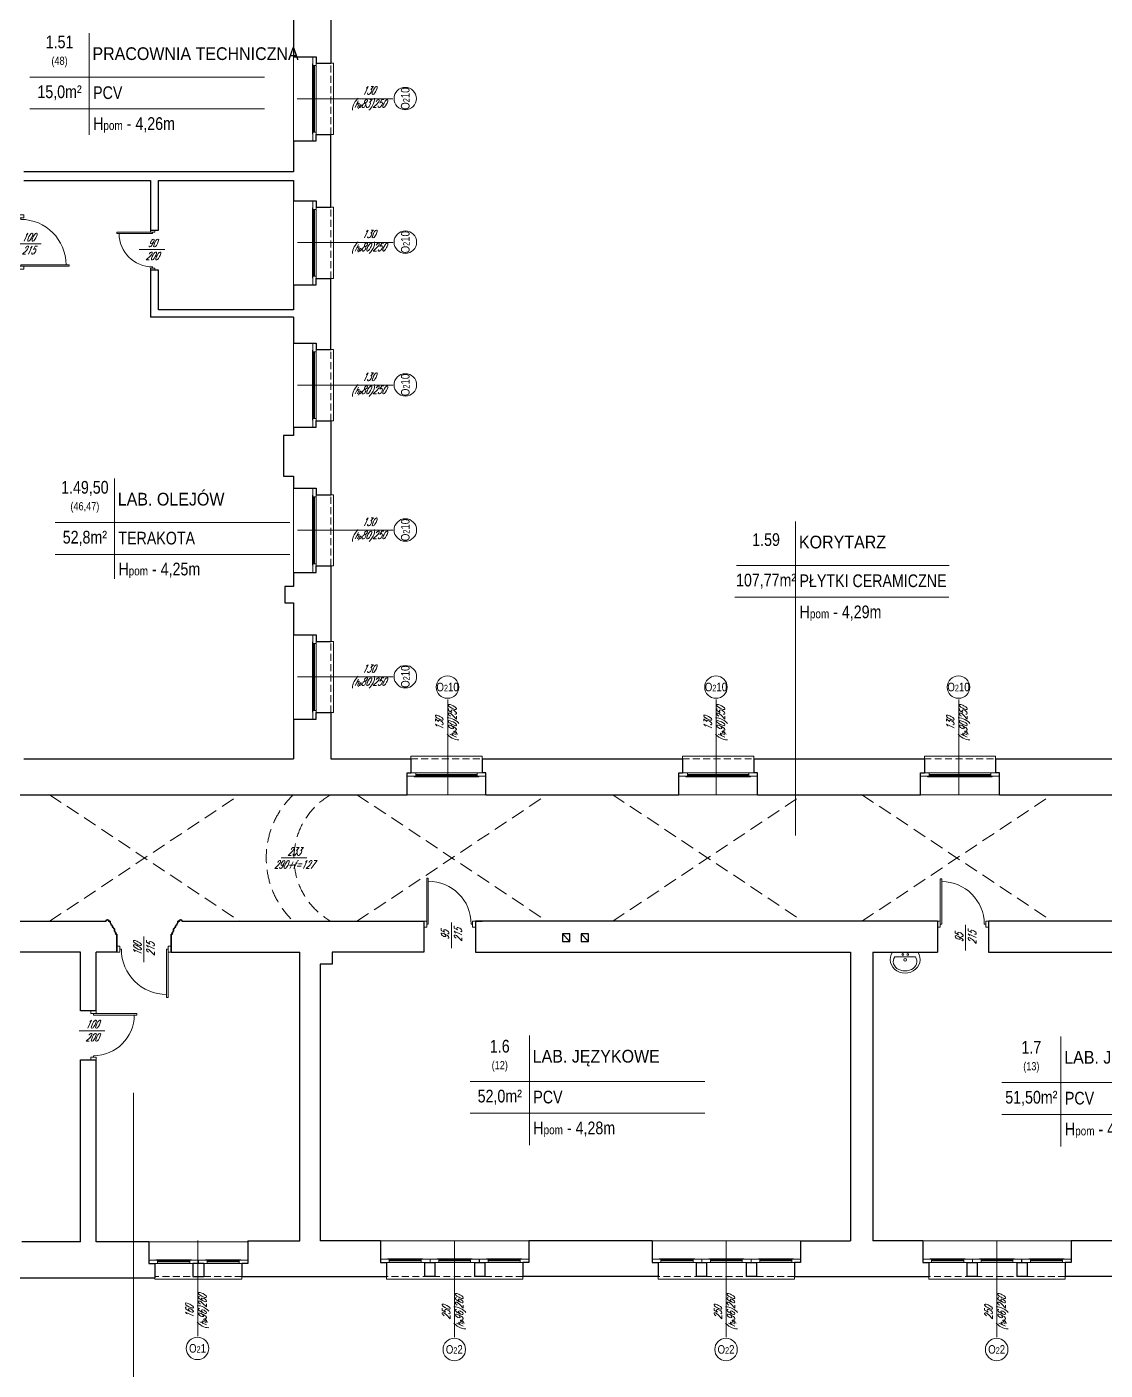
# Model space of a CAD drawing. Header units: millimetres. Extents: x -18485 to 40303, y -22087 to 35064.
# Drawn here: x 9220 to 11204, y 15090 to 17563 of the extents above; entities that cross this region are included whole.
import ezdxf

# ---------------------------------------------------------------- set-up
doc = ezdxf.new("R2010")
doc.units = ezdxf.units.MM
doc.linetypes.add('DASHED', pattern=[19.05, 12.7, -6.35])
doc.layers.get('0').update_dxf_attribs({"lineweight": 25})
for name, color, linetype, lineweight in [('01 parter - ściany', 2, 'Continuous', 25), ('01_ściany', 2, 'Continuous', 25), ('03-01_okna', 5, 'Continuous', 15), ('03_drzwi', 1, 'Continuous', 0), ('04-1_widok', 251, 'Continuous', 5), ('04-2_nad', 251, 'DASHED', 5), ('05-03_opis', 10, 'Continuous', 5), ('07_wyposażenie', 253, 'Continuous', 5), ('31 piętro III - ściany', 2, 'Continuous', 35)]:
    doc.layers.add(name, color=color, linetype=linetype, lineweight=lineweight)
doc.styles.add('ariel', font='arial.ttf', dxfattribs={"width": 0.8})
doc.styles.add('ariel_wym', font='simplex.shx', dxfattribs={"width": 0.65, "oblique": 25})

# ---------------------------------------------------------------- blocks, each defined once
blk = doc.blocks.new('umywal04')
at = {"flags": 128}
for points in [[(0, 0), (-2.4, -4.4), (-3.7, -9.1), (-4.1, -13.9), (-3.5, -18.7), (-1.8, -23.4), (0.7, -27.6), (4.2, -31.3), (8.3, -34.4), (13, -36.6), (18.1, -38), (23.4, -38.5), (28.7, -38), (33.8, -36.6), (38.5, -34.4), (42.6, -31.3), (46.1, -27.6), (48.6, -23.4), (50.3, -18.7), (50.9, -13.9), (50.5, -9.1), (49.2, -4.4), (46.8, 0)], [(4.3, -8.4), (2.7, -11.4), (1.8, -14.6), (1.7, -17.9), (2.3, -21.2), (3.7, -24.3), (5.8, -27.2), (8.5, -29.6), (11.7, -31.6), (15.3, -33.1), (19.3, -34.1), (23.3, -34.4), (27.4, -34.1), (31.3, -33.1), (34.9, -31.6), (38.1, -29.6), (40.8, -27.2), (42.9, -24.3), (44.3, -21.2), (44.9, -17.9), (44.8, -14.6), (43.9, -11.4), (42.3, -8.4)]]:
    blk.add_lwpolyline(points, dxfattribs=at)
for points in [[(0, 0), (46.8, 0)], [(4.3, -8.4), (42.3, -8.4)]]:
    blk.add_lwpolyline(points)
for centre, radius in [((19.3, -4), 1.56), ((23.5, -13.9), 2.54), ((28.3, -4), 1.56)]:
    blk.add_circle(centre, radius)
blk = doc.blocks.new('*U1395')
blk.add_line((0, -0.375), (0, -0.4))
blk.add_lwpolyline([(0, 0.4), (0, 0.375), (-0.8, 0.375), (-0.8, 0.4), (-0.05, 0.4), (0.05, 0.4), (0.05, 0.45), (-0.05, 0.45), (-0.05, 0.4)])
at = {"ltscale": 0.8}
blk.add_lwpolyline([(-0.05, -0.4), (-0.05, -0.45), (0.05, -0.45), (0.05, -0.4)], close=True, dxfattribs=at)
blk.add_arc((0, 0.375), 0.75, 180, 270)
blk = doc.blocks.new('*U1400')
blk.add_line((0, 0.375), (0, 0.4))
at = {"ltscale": 0.8}
blk.add_lwpolyline([(0.05, 0.4), (0.05, 0.45), (-0.05, 0.45), (-0.05, 0.4)], close=True, dxfattribs=at)
blk.add_lwpolyline([(0, -0.4), (0, -0.375), (0.8, -0.375), (0.8, -0.4), (0.05, -0.4), (-0.05, -0.4), (-0.05, -0.45), (0.05, -0.45), (0.05, -0.4)])
blk.add_arc((0, -0.375), 0.75, 0, 90)
blk = doc.blocks.new('*U1392')
blk.add_line((0, -0.375), (0, -0.4))
blk.add_lwpolyline([(0, 0.4), (0, 0.375), (0.8, 0.375), (0.8, 0.4), (0.05, 0.4), (-0.05, 0.4), (-0.05, 0.45), (0.05, 0.45), (0.05, 0.4)])
at = {"ltscale": 0.8}
blk.add_lwpolyline([(0.05, -0.4), (0.05, -0.45), (-0.05, -0.45), (-0.05, -0.4)], close=True, dxfattribs=at)
blk.add_arc((0, 0.375), 0.75, 270, 360)
blk = doc.blocks.new('*U1404')
blk.add_line((0, 0.375), (0, 0.4))
at = {"ltscale": 0.8}
blk.add_lwpolyline([(0.05, 0.4), (0.05, 0.45), (-0.05, 0.45), (-0.05, 0.4)], close=True, dxfattribs=at)
blk.add_lwpolyline([(0, -0.4), (0, -0.375), (0.8, -0.375), (0.8, -0.4), (0.05, -0.4), (-0.05, -0.4), (-0.05, -0.45), (0.05, -0.45), (0.05, -0.4)])
blk.add_arc((0, -0.375), 0.75, 0, 90)
blk = doc.blocks.new('*U1405')
blk.add_line((0, -0.375), (0, -0.4))
blk.add_lwpolyline([(0, 0.4), (0, 0.375), (-0.8, 0.375), (-0.8, 0.4), (-0.05, 0.4), (0.05, 0.4), (0.05, 0.45), (-0.05, 0.45), (-0.05, 0.4)])
at = {"ltscale": 0.8}
blk.add_lwpolyline([(-0.05, -0.4), (-0.05, -0.45), (0.05, -0.45), (0.05, -0.4)], close=True, dxfattribs=at)
blk.add_arc((0, 0.375), 0.75, 180, 270)

msp = doc.modelspace()

# ---------------------------------------------------------------- linework, layer by layer
at = {"layer": '01 parter - ściany'}
for p, q in [((9779.6, 17631.7), (9779.6, 17495.7)), ((9710.6, 17597.7), (9710.6, 17507.7)), ((9710.6, 17507.7), (9752.6, 17507.7)), ((9752.6, 17507.7), (9752.6, 17495.7)), ((9752.6, 17495.7), (9779.6, 17495.7)), ((9752.6, 17352.7), (9752.6, 17364.7)), ((9752.6, 17364.7), (9779.6, 17364.7)), ((9779.6, 17230.7), (9779.6, 17364.7)), ((9710.6, 17352.7), (9752.6, 17352.7)), ((9710.6, 17352.7), (9710.6, 17295.7)), ((9710.6, 17295.7), (9214.6, 17295.7)), ((9214.6, 17279.7), (9447.6, 17279.7)), ((9447.6, 17279.7), (9447.6, 17188.7)), ((9462.6, 17188.7), (9462.6, 17279.7)), ((9462.6, 17279.7), (9710.6, 17279.7)), ((9710.6, 17279.7), (9710.6, 17242.7)), ((9710.6, 17242.7), (9752.6, 17242.7)), ((9752.6, 17242.7), (9752.6, 17230.7)), ((9752.6, 17230.7), (9779.6, 17230.7)), ((9447.6, 17188.7), (9462.6, 17188.7)), ((9462.6, 17114.7), (9447.6, 17114.7)), ((9447.6, 17114.7), (9447.6, 17028.7)), ((9462.6, 17041.7), (9462.6, 17114.7)), ((9710.6, 17087.7), (9752.6, 17087.7)), ((9710.6, 17087.7), (9710.6, 17041.7)), ((9752.6, 17087.7), (9752.6, 17099.7)), ((9752.6, 17099.7), (9779.6, 17099.7)), ((9779.6, 16968.7), (9779.6, 17099.7)), ((9710.6, 17041.7), (9462.6, 17041.7)), ((9710.6, 17028.7), (9447.6, 17028.7)), ((9710.6, 17028.7), (9710.6, 16980.7)), ((9710.6, 16980.7), (9752.6, 16980.7)), ((9752.6, 16980.7), (9752.6, 16968.7)), ((9752.6, 16968.7), (9779.6, 16968.7)), ((9752.6, 16825.7), (9752.6, 16837.7)), ((9752.6, 16837.7), (9779.6, 16837.7)), ((9779.6, 16837.7), (9779.7, 16701.7)), ((9710.6, 16825.7), (9752.6, 16825.7)), ((9710.7, 16825.7), (9710.7, 16810.7)), ((9710.7, 16810.7), (9692.7, 16810.7)), ((9692.7, 16810.7), (9692.7, 16735.7)), ((9692.7, 16735.7), (9710.7, 16735.7)), ((9710.7, 16735.7), (9710.7, 16713.7)), ((9710.7, 16713.7), (9752.7, 16713.7)), ((9752.7, 16713.7), (9752.7, 16701.7)), ((9752.7, 16701.7), (9779.7, 16701.7)), ((9752.7, 16558.7), (9752.7, 16570.7)), ((9752.7, 16570.7), (9779.7, 16570.7)), ((9779.7, 16570.7), (9779.7, 16431.7)), ((9710.7, 16558.7), (9752.7, 16558.7)), ((9710.7, 16558.7), (9710.7, 16532.7)), ((9710.7, 16532.7), (9694.7, 16532.7)), ((9694.7, 16532.7), (9694.7, 16502.7)), ((9694.7, 16502.7), (9710.7, 16502.7)), ((9710.7, 16502.7), (9710.7, 16443.7)), ((9710.7, 16443.7), (9752.7, 16443.7)), ((9752.7, 16443.7), (9752.7, 16431.7)), ((9752.7, 16431.7), (9779.7, 16431.7)), ((9752.7, 16288.7), (9752.7, 16300.7)), ((9752.7, 16300.7), (9779.7, 16300.7)), ((9779.7, 16300.7), (9779.7, 16215.5)), ((9710.7, 16288.7), (9752.7, 16288.7)), ((9710.7, 16288.7), (9710.7, 16215.5)), ((9214.6, 16215.5), (9710.7, 16215.5)), ((9779.7, 16215.5), (9926.8, 16215.5)), ((9926.8, 16215.5), (9926.8, 16189.5)), ((10057.8, 16215.5), (10426.8, 16215.5)), ((10057.8, 16215.5), (10057.8, 16189.5)), ((10426.8, 16215.5), (10426.8, 16189.5)), ((10557.8, 16215.5), (10871.8, 16215.5)), ((10557.8, 16215.5), (10557.8, 16189.5)), ((10871.8, 16215.5), (10871.8, 16189.5)), ((11002.8, 16215.5), (11317.8, 16215.5)), ((11002.8, 16215.5), (11002.8, 16189.5)), ((9919.8, 16149.5), (9919.8, 16189.5)), ((9919.8, 16189.5), (9926.8, 16189.5)), ((10064.8, 16189.5), (10057.8, 16189.5)), ((10064.8, 16149.5), (10064.8, 16189.5)), ((10419.8, 16149.5), (10419.8, 16189.5)), ((10419.8, 16189.5), (10426.8, 16189.5)), ((10564.8, 16189.5), (10557.8, 16189.5)), ((10564.8, 16149.5), (10564.8, 16189.5)), ((10864.8, 16149.5), (10864.8, 16189.5)), ((10864.8, 16189.5), (10871.8, 16189.5)), ((11009.8, 16189.5), (11002.8, 16189.5)), ((11009.8, 16149.5), (11009.8, 16189.5)), ((9158.6, 16149.5), (9919.8, 16149.5)), ((10064.8, 16149.5), (10419.8, 16149.5)), ((10564.8, 16149.5), (10864.8, 16149.5)), ((11009.8, 16149.5), (11310.8, 16149.5)), ((9117.8, 15916.5), (9365.8, 15916.5)), ((9505.8, 15916.5), (9950.8, 15916.5)), ((9950.8, 15916.5), (9950.8, 15859.5)), ((10045.8, 15916.5), (10045.8, 15859.5)), ((10045.8, 15916.5), (10058.2, 15916.5)), ((10895.8, 15916.5), (10045.8, 15916.5)), ((10895.8, 15916.5), (10895.8, 15859.5)), ((10989.8, 15916.5), (10989.8, 15859.5)), ((11848.8, 15916.5), (10989.8, 15916.5)), ((9318.8, 15859.5), (9097.8, 15859.5)), ((9318.8, 15751.5), (9318.8, 15859.5)), ((9385.8, 15859.5), (9347.8, 15859.5)), ((9347.8, 15751.5), (9347.8, 15859.5)), ((9485.8, 15859.5), (9722.8, 15859.5)), ((9722.8, 15328.5), (9722.8, 15859.5)), ((9950.8, 15859.5), (9781.8, 15859.5)), ((9781.8, 15859.5), (9781.8, 15837.5)), ((10045.8, 15859.5), (10735.8, 15859.5)), ((10735.8, 15859.5), (10735.8, 15328.5)), ((10776.8, 15859.5), (10895.8, 15859.5)), ((10776.8, 15859.5), (10776.8, 15328.5)), ((10989.8, 15859.5), (11117.2, 15859.5)), ((11117.2, 15859.5), (11727.8, 15859.5)), ((9781.8, 15837.5), (9759.8, 15837.5)), ((9759.8, 15837.5), (9759.8, 15328.5)), ((9347.8, 15751.5), (9318.8, 15751.5)), ((9318.8, 15326.5), (9318.8, 15661.5)), ((9318.8, 15661.5), (9347.8, 15661.5)), ((9347.8, 15326.5), (9347.8, 15661.5)), ((9318.8, 15326.5), (9210.8, 15326.5)), ((9444.8, 15326.5), (9347.8, 15326.5)), ((9444.8, 15326.5), (9444.8, 15286.5)), ((9626.8, 15328.5), (9722.8, 15328.5)), ((9626.8, 15328.5), (9626.8, 15286.5)), ((9870.8, 15328.5), (9759.8, 15328.5)), ((9870.8, 15328.5), (9870.8, 15288.5)), ((10370.8, 15328.5), (10143.8, 15328.5)), ((10143.8, 15328.5), (10143.8, 15288.5)), ((10370.8, 15328.5), (10370.8, 15288.5)), ((10643.8, 15328.5), (10643.8, 15288.5)), ((10643.8, 15328.5), (10735.8, 15328.5)), ((10868.8, 15328.5), (10776.8, 15328.5)), ((10868.8, 15328.5), (10868.8, 15288.5)), ((11368.8, 15328.5), (11141.8, 15328.5)), ((11141.8, 15328.5), (11141.8, 15288.5)), ((9444.8, 15286.5), (9455.8, 15286.5)), ((9455.8, 15286.5), (9455.8, 15260.5)), ((9545.8, 15286.5), (9525.8, 15286.5)), ((9525.8, 15286.5), (9525.8, 15262.5)), ((9545.8, 15286.5), (9545.8, 15262.5)), ((9626.8, 15286.5), (9615.8, 15286.5)), ((9615.8, 15286.5), (9615.8, 15262.5)), ((9870.8, 15288.5), (9881.8, 15288.5)), ((9881.8, 15288.5), (9881.8, 15262.5)), ((9951.8, 15288.5), (9951.8, 15262.5)), ((9951.8, 15288.5), (9970.8, 15288.5)), ((9970.8, 15288.5), (9970.8, 15262.5)), ((10043.8, 15288.5), (10043.8, 15262.5)), ((10043.8, 15288.5), (10062.8, 15288.5)), ((10062.8, 15288.5), (10062.8, 15262.5)), ((10143.8, 15288.5), (10132.8, 15288.5)), ((10132.8, 15288.5), (10132.8, 15262.5)), ((10370.8, 15288.5), (10381.8, 15288.5)), ((10381.8, 15288.5), (10381.8, 15262.5)), ((10451.8, 15288.5), (10451.8, 15262.5)), ((10451.8, 15288.5), (10470.8, 15288.5)), ((10470.8, 15288.5), (10470.8, 15262.5)), ((10543.8, 15288.5), (10543.8, 15262.5)), ((10543.8, 15288.5), (10562.8, 15288.5)), ((10562.8, 15288.5), (10562.8, 15262.5)), ((10643.8, 15288.5), (10632.8, 15288.5)), ((10632.8, 15288.5), (10632.8, 15262.5)), ((10868.8, 15288.5), (10879.8, 15288.5)), ((10879.8, 15288.5), (10879.8, 15262.5)), ((10949.8, 15288.5), (10949.8, 15262.5)), ((10949.8, 15288.5), (10968.8, 15288.5)), ((10968.8, 15288.5), (10968.8, 15262.5)), ((11041.8, 15288.5), (11041.8, 15262.5)), ((11041.8, 15288.5), (11060.8, 15288.5)), ((11060.8, 15288.5), (11060.8, 15262.5)), ((11141.8, 15288.5), (11130.8, 15288.5)), ((11130.8, 15288.5), (11130.8, 15262.5)), ((9199.8, 15260.5), (9455.8, 15260.5)), ((9525.8, 15262.5), (9545.8, 15262.5)), ((9615.8, 15262.5), (9881.8, 15262.5)), ((9970.8, 15262.5), (9951.8, 15262.5)), ((10062.8, 15262.5), (10043.8, 15262.5)), ((10381.8, 15262.5), (10132.8, 15262.5)), ((10470.8, 15262.5), (10451.8, 15262.5)), ((10562.8, 15262.5), (10543.8, 15262.5)), ((10632.8, 15262.5), (10879.8, 15262.5)), ((10968.8, 15262.5), (10949.8, 15262.5)), ((11060.8, 15262.5), (11041.8, 15262.5)), ((11379.8, 15262.5), (11130.8, 15262.5))]:
    msp.add_line(p, q, dxfattribs=at)
at = {"layer": '01_ściany'}
for p, q in [((10219.6, 15879.3), (10205.6, 15893.3)), ((10254, 15879.3), (10240, 15893.3))]:
    msp.add_line(p, q, dxfattribs=at)
for points in [[(10219.6, 15893.3), (10205.6, 15893.3), (10205.6, 15879.3), (10219.6, 15879.3)], [(10254, 15893.3), (10240, 15893.3), (10240, 15879.3), (10254, 15879.3)]]:
    msp.add_lwpolyline(points, close=True, dxfattribs=at)
at = {"layer": '03-01_okna', "linetype": 'Continuous', "lineweight": 0}
for p, q in [((9745.6, 17490.7), (9749.6, 17490.7)), ((9747.6, 17369.7), (9747.6, 17490.7)), ((9748.1, 17369.7), (9748.1, 17490.7)), ((9749.6, 17368.7), (9749.6, 17491.7)), ((9752.6, 17491.7), (9752.6, 17368.7)), ((9779.6, 17495.7), (9784.6, 17495.7)), ((9784.6, 17364.7), (9784.6, 17495.7)), ((9745.6, 17369.7), (9749.6, 17369.7)), ((9779.6, 17364.7), (9784.6, 17364.7)), ((9745.6, 17225.7), (9749.6, 17225.7)), ((9747.6, 17104.7), (9747.6, 17225.7)), ((9748.1, 17104.7), (9748.1, 17225.7)), ((9749.6, 17103.7), (9749.6, 17226.7)), ((9752.6, 17226.7), (9752.6, 17103.7)), ((9779.6, 17230.7), (9784.6, 17230.7)), ((9784.6, 17099.7), (9784.6, 17230.7)), ((9745.6, 17104.7), (9749.6, 17104.7)), ((9779.6, 17099.7), (9784.6, 17099.7)), ((9745.6, 16963.7), (9749.6, 16963.7)), ((9747.6, 16842.7), (9747.6, 16963.7)), ((9748.1, 16842.7), (9748.1, 16963.7)), ((9749.6, 16841.7), (9749.6, 16964.7)), ((9752.6, 16964.7), (9752.6, 16841.7)), ((9779.6, 16968.7), (9784.6, 16968.7)), ((9784.6, 16837.7), (9784.6, 16968.7)), ((9745.6, 16842.7), (9749.6, 16842.7)), ((9779.6, 16837.7), (9784.6, 16837.7)), ((9745.7, 16696.7), (9749.7, 16696.7)), ((9747.7, 16575.7), (9747.7, 16696.7)), ((9748.2, 16575.7), (9748.2, 16696.7)), ((9749.7, 16574.7), (9749.7, 16697.7)), ((9752.7, 16697.7), (9752.7, 16574.7)), ((9779.7, 16701.7), (9784.7, 16701.7)), ((9784.7, 16570.7), (9784.7, 16701.7)), ((9745.7, 16575.7), (9749.7, 16575.7)), ((9779.7, 16570.7), (9784.7, 16570.7)), ((9745.7, 16426.7), (9749.7, 16426.7)), ((9747.7, 16305.7), (9747.7, 16426.7)), ((9748.2, 16305.7), (9748.2, 16426.7)), ((9749.7, 16304.7), (9749.7, 16427.7)), ((9752.7, 16427.7), (9752.7, 16304.7)), ((9779.7, 16431.7), (9784.7, 16431.7)), ((9784.7, 16300.7), (9784.7, 16431.7)), ((9745.7, 16305.7), (9749.7, 16305.7)), ((9779.7, 16300.7), (9784.7, 16300.7)), ((9926.8, 16215.5), (9926.8, 16220.5)), ((9926.8, 16220.5), (10057.8, 16220.5)), ((10057.8, 16215.5), (10057.8, 16220.5)), ((10426.8, 16215.5), (10426.8, 16220.5)), ((10426.8, 16220.5), (10557.8, 16220.5)), ((10557.8, 16215.5), (10557.8, 16220.5)), ((10871.8, 16215.5), (10871.8, 16220.5)), ((10871.8, 16220.5), (11002.8, 16220.5)), ((11002.8, 16215.5), (11002.8, 16220.5)), ((10048.8, 16189.5), (9935.8, 16189.5)), ((9935.8, 16186.5), (10048.8, 16186.5)), ((9936.8, 16182.5), (9936.8, 16186.5)), ((9936.8, 16185), (10047.8, 16185)), ((9936.8, 16184.5), (10047.8, 16184.5)), ((10047.8, 16182.5), (10047.8, 16186.5)), ((10548.8, 16189.5), (10435.8, 16189.5)), ((10435.8, 16186.5), (10548.8, 16186.5)), ((10436.8, 16182.5), (10436.8, 16186.5)), ((10436.8, 16185), (10547.8, 16185)), ((10436.8, 16184.5), (10547.8, 16184.5)), ((10547.8, 16182.5), (10547.8, 16186.5)), ((10993.8, 16189.5), (10880.8, 16189.5)), ((10880.8, 16186.5), (10993.8, 16186.5)), ((10881.8, 16182.5), (10881.8, 16186.5)), ((10881.8, 16185), (10992.8, 16185)), ((10881.8, 16184.5), (10992.8, 16184.5)), ((10992.8, 16182.5), (10992.8, 16186.5)), ((9520.1, 15289.5), (9460.8, 15289.5)), ((9460.8, 15286.5), (9520.1, 15286.5)), ((9461.8, 15293.5), (9461.8, 15289.5)), ((9519.1, 15291.5), (9461.8, 15291.5)), ((9519.1, 15291), (9461.8, 15291)), ((9519.1, 15293.5), (9519.1, 15289.5)), ((9552.1, 15289.5), (9610.8, 15289.5)), ((9610.8, 15286.5), (9552.1, 15286.5)), ((9553.1, 15293.5), (9553.1, 15289.5)), ((9553.1, 15291.5), (9609.8, 15291.5)), ((9553.1, 15291), (9609.8, 15291)), ((9609.8, 15293.5), (9609.8, 15289.5)), ((9946.1, 15291.5), (9886.8, 15291.5)), ((9886.8, 15288.5), (9946.1, 15288.5)), ((9887.8, 15295.5), (9887.8, 15291.5)), ((9945.1, 15293.5), (9887.8, 15293.5)), ((9945.1, 15293), (9887.8, 15293)), ((9945.1, 15295.5), (9945.1, 15291.5)), ((9978.1, 15291.5), (10036.8, 15291.5)), ((10036.8, 15288.5), (9978.1, 15288.5)), ((9979.1, 15295.5), (9979.1, 15291.5)), ((9979.1, 15293.5), (10035.8, 15293.5)), ((9979.1, 15293), (10035.8, 15293)), ((10035.8, 15295.5), (10035.8, 15291.5)), ((10069.3, 15291.5), (10127.8, 15291.5)), ((10127.8, 15288.5), (10069.3, 15288.5)), ((10070.3, 15295.5), (10070.3, 15291.5)), ((10070.3, 15293.5), (10126.8, 15293.5)), ((10070.3, 15293), (10126.8, 15293)), ((10126.8, 15295.5), (10126.8, 15291.5)), ((10446.1, 15291.5), (10386.8, 15291.5)), ((10386.8, 15288.5), (10446.1, 15288.5)), ((10387.8, 15295.5), (10387.8, 15291.5)), ((10445.1, 15293.5), (10387.8, 15293.5)), ((10445.1, 15293), (10387.8, 15293)), ((10445.1, 15295.5), (10445.1, 15291.5)), ((10478.1, 15291.5), (10536.8, 15291.5)), ((10536.8, 15288.5), (10478.1, 15288.5)), ((10479.1, 15295.5), (10479.1, 15291.5)), ((10479.1, 15293.5), (10535.8, 15293.5)), ((10479.1, 15293), (10535.8, 15293)), ((10535.8, 15295.5), (10535.8, 15291.5)), ((10569.3, 15291.5), (10627.8, 15291.5)), ((10627.8, 15288.5), (10569.3, 15288.5)), ((10570.3, 15295.5), (10570.3, 15291.5)), ((10570.3, 15293.5), (10626.8, 15293.5)), ((10570.3, 15293), (10626.8, 15293)), ((10626.8, 15295.5), (10626.8, 15291.5)), ((10944.1, 15291.5), (10884.8, 15291.5)), ((10884.8, 15288.5), (10944.1, 15288.5)), ((10885.8, 15295.5), (10885.8, 15291.5)), ((10943.1, 15293.5), (10885.8, 15293.5)), ((10943.1, 15293), (10885.8, 15293)), ((10943.1, 15295.5), (10943.1, 15291.5)), ((10976.1, 15291.5), (11034.8, 15291.5)), ((11034.8, 15288.5), (10976.1, 15288.5)), ((10977.1, 15295.5), (10977.1, 15291.5)), ((10977.1, 15293.5), (11033.8, 15293.5)), ((10977.1, 15293), (11033.8, 15293)), ((11033.8, 15295.5), (11033.8, 15291.5)), ((11067.3, 15291.5), (11125.8, 15291.5)), ((11125.8, 15288.5), (11067.3, 15288.5)), ((11068.3, 15295.5), (11068.3, 15291.5)), ((11068.3, 15293.5), (11124.8, 15293.5)), ((11068.3, 15293), (11124.8, 15293)), ((11124.8, 15295.5), (11124.8, 15291.5)), ((9455.8, 15262.5), (9455.8, 15257.5)), ((9615.8, 15257.5), (9455.8, 15257.5)), ((9615.8, 15262.5), (9615.8, 15257.5)), ((9881.8, 15262.5), (9881.8, 15257.5)), ((10132.8, 15257.5), (9881.8, 15257.5)), ((10132.8, 15262.5), (10132.8, 15257.5)), ((10381.8, 15262.5), (10381.8, 15257.5)), ((10632.8, 15257.5), (10381.8, 15257.5)), ((10632.8, 15262.5), (10632.8, 15257.5)), ((10879.8, 15262.5), (10879.8, 15257.5)), ((11130.8, 15257.5), (10879.8, 15257.5)), ((11130.8, 15262.5), (11130.8, 15257.5))]:
    msp.add_line(p, q, dxfattribs=at)
at = {"layer": '03-01_okna', "linetype": 'DASHED'}
for p, q in [((9779.6, 17364.7), (9779.6, 17495.7)), ((9779.6, 17099.7), (9779.6, 17230.7)), ((9779.6, 16837.7), (9779.6, 16968.7)), ((9779.7, 16570.7), (9779.7, 16701.7)), ((9779.7, 16300.7), (9779.7, 16431.7)), ((9926.8, 16215.5), (10057.8, 16215.5)), ((10426.8, 16215.5), (10557.8, 16215.5)), ((10871.8, 16215.5), (11002.8, 16215.5)), ((9615.8, 15262.5), (9455.8, 15262.5)), ((10132.8, 15262.5), (9881.8, 15262.5)), ((10632.8, 15262.5), (10381.8, 15262.5)), ((11130.8, 15262.5), (10879.8, 15262.5))]:
    msp.add_line(p, q, dxfattribs=at)
at = {"layer": '03-01_okna', "linetype": 'Continuous', "lineweight": 0}
for points in [[(9746.6, 17507.7), (9746.6, 17491.7), (9752.6, 17491.7), (9752.6, 17507.7)], [(9746.6, 17368.7), (9746.6, 17352.7), (9752.6, 17352.7), (9752.6, 17368.7)], [(9746.6, 17242.7), (9746.6, 17226.7), (9752.6, 17226.7), (9752.6, 17242.7)], [(9746.6, 17103.7), (9746.6, 17087.7), (9752.6, 17087.7), (9752.6, 17103.7)], [(9746.6, 16980.7), (9746.6, 16964.7), (9752.6, 16964.7), (9752.6, 16980.7)], [(9746.6, 16841.7), (9746.6, 16825.7), (9752.6, 16825.7), (9752.6, 16841.7)], [(9746.7, 16713.7), (9746.7, 16697.7), (9752.7, 16697.7), (9752.7, 16713.7)], [(9746.7, 16574.7), (9746.7, 16558.7), (9752.7, 16558.7), (9752.7, 16574.7)], [(9746.7, 16443.7), (9746.7, 16427.7), (9752.7, 16427.7), (9752.7, 16443.7)], [(9746.7, 16304.7), (9746.7, 16288.7), (9752.7, 16288.7), (9752.7, 16304.7)], [(9935.8, 16183.5), (9919.8, 16183.5), (9919.8, 16189.5), (9935.8, 16189.5)], [(10064.8, 16183.5), (10048.8, 16183.5), (10048.8, 16189.5), (10064.8, 16189.5)], [(10435.8, 16183.5), (10419.8, 16183.5), (10419.8, 16189.5), (10435.8, 16189.5)], [(10564.8, 16183.5), (10548.8, 16183.5), (10548.8, 16189.5), (10564.8, 16189.5)], [(10880.8, 16183.5), (10864.8, 16183.5), (10864.8, 16189.5), (10880.8, 16189.5)], [(11009.8, 16183.5), (10993.8, 16183.5), (10993.8, 16189.5), (11009.8, 16189.5)], [(9444.8, 15292.5), (9460.8, 15292.5), (9460.8, 15286.5), (9444.8, 15286.5)], [(9520.1, 15292.5), (9536.1, 15292.5), (9536.1, 15286.5), (9520.1, 15286.5)], [(9552.1, 15292.5), (9536.1, 15292.5), (9536.1, 15286.5), (9552.1, 15286.5)], [(9626.8, 15292.5), (9610.8, 15292.5), (9610.8, 15286.5), (9626.8, 15286.5)], [(9870.8, 15294.5), (9886.8, 15294.5), (9886.8, 15288.5), (9870.8, 15288.5)], [(9946.1, 15294.5), (9962.1, 15294.5), (9962.1, 15288.5), (9946.1, 15288.5)], [(9978.1, 15294.5), (9962.1, 15294.5), (9962.1, 15288.5), (9978.1, 15288.5)], [(10052.8, 15294.5), (10036.8, 15294.5), (10036.8, 15288.5), (10052.8, 15288.5)], [(10069.3, 15294.5), (10053.3, 15294.5), (10053.3, 15288.5), (10069.3, 15288.5)], [(10143.8, 15294.5), (10127.8, 15294.5), (10127.8, 15288.5), (10143.8, 15288.5)], [(10370.8, 15294.5), (10386.8, 15294.5), (10386.8, 15288.5), (10370.8, 15288.5)], [(10446.1, 15294.5), (10462.1, 15294.5), (10462.1, 15288.5), (10446.1, 15288.5)], [(10478.1, 15294.5), (10462.1, 15294.5), (10462.1, 15288.5), (10478.1, 15288.5)], [(10552.8, 15294.5), (10536.8, 15294.5), (10536.8, 15288.5), (10552.8, 15288.5)], [(10569.3, 15294.5), (10553.3, 15294.5), (10553.3, 15288.5), (10569.3, 15288.5)], [(10643.8, 15294.5), (10627.8, 15294.5), (10627.8, 15288.5), (10643.8, 15288.5)], [(10868.8, 15294.5), (10884.8, 15294.5), (10884.8, 15288.5), (10868.8, 15288.5)], [(10944.1, 15294.5), (10960.1, 15294.5), (10960.1, 15288.5), (10944.1, 15288.5)], [(10976.1, 15294.5), (10960.1, 15294.5), (10960.1, 15288.5), (10976.1, 15288.5)], [(11050.8, 15294.5), (11034.8, 15294.5), (11034.8, 15288.5), (11050.8, 15288.5)], [(11067.3, 15294.5), (11051.3, 15294.5), (11051.3, 15288.5), (11067.3, 15288.5)], [(11141.8, 15294.5), (11125.8, 15294.5), (11125.8, 15288.5), (11141.8, 15288.5)]]:
    msp.add_lwpolyline(points, close=True, dxfattribs=at)
for points in [[(9746.6, 17365.7), (9745.6, 17365.7), (9745.6, 17494.7), (9746.6, 17494.7)], [(9746.6, 17100.7), (9745.6, 17100.7), (9745.6, 17229.7), (9746.6, 17229.7)], [(9746.6, 16838.7), (9745.6, 16838.7), (9745.6, 16967.7), (9746.6, 16967.7)], [(9746.7, 16571.7), (9745.7, 16571.7), (9745.7, 16700.7), (9746.7, 16700.7)], [(9746.7, 16301.7), (9745.7, 16301.7), (9745.7, 16430.7), (9746.7, 16430.7)], [(9932.8, 16183.5), (9932.8, 16182.5), (10051.8, 16182.5), (10051.8, 16183.5)], [(10432.8, 16183.5), (10432.8, 16182.5), (10551.8, 16182.5), (10551.8, 16183.5)], [(10877.8, 16183.5), (10877.8, 16182.5), (10996.8, 16182.5), (10996.8, 16183.5)], [(9523.1, 15292.5), (9523.1, 15293.5), (9457.8, 15293.5), (9457.8, 15292.5)], [(9549.1, 15292.5), (9549.1, 15293.5), (9613.8, 15293.5), (9613.8, 15292.5)], [(9949.1, 15294.5), (9949.1, 15295.5), (9883.8, 15295.5), (9883.8, 15294.5)], [(9975.1, 15294.5), (9975.1, 15295.5), (10039.8, 15295.5), (10039.8, 15294.5)], [(10066.3, 15294.5), (10066.3, 15295.5), (10130.8, 15295.5), (10130.8, 15294.5)], [(10449.1, 15294.5), (10449.1, 15295.5), (10383.8, 15295.5), (10383.8, 15294.5)], [(10475.1, 15294.5), (10475.1, 15295.5), (10539.8, 15295.5), (10539.8, 15294.5)], [(10566.3, 15294.5), (10566.3, 15295.5), (10630.8, 15295.5), (10630.8, 15294.5)], [(10947.1, 15294.5), (10947.1, 15295.5), (10881.8, 15295.5), (10881.8, 15294.5)], [(10973.1, 15294.5), (10973.1, 15295.5), (11037.8, 15295.5), (11037.8, 15294.5)], [(11064.3, 15294.5), (11064.3, 15295.5), (11128.8, 15295.5), (11128.8, 15294.5)]]:
    msp.add_lwpolyline(points, dxfattribs=at)
at = {"layer": '04-1_widok'}
for p, q in [((9710.6, 17507.7), (9710.6, 17352.7)), ((9710.6, 17242.7), (9710.6, 17087.7)), ((9710.6, 16980.7), (9710.6, 16825.7)), ((9710.7, 16713.7), (9710.7, 16558.7)), ((9710.7, 16443.7), (9710.7, 16288.7)), ((10064.8, 16149.5), (9919.8, 16149.5)), ((10564.8, 16149.5), (10419.8, 16149.5)), ((11009.8, 16149.5), (10864.8, 16149.5)), ((9444.8, 15326.5), (9626.8, 15326.5)), ((9870.8, 15328.5), (10143.8, 15328.5)), ((10370.8, 15328.5), (10643.8, 15328.5)), ((10868.8, 15328.5), (11141.8, 15328.5))]:
    msp.add_line(p, q, dxfattribs=at)
at = {"layer": '04-2_nad', "ltscale": 2}
for p, q in [((9262.2, 16149.5), (9612.2, 15916.5)), ((9262.2, 15916.5), (9612.2, 16149.5)), ((9827.7, 16149.5), (10177.7, 15916.5)), ((9827.7, 15916.5), (10177.7, 16149.5)), ((10298.3, 16149.5), (10648.3, 15916.5)), ((10298.3, 15916.5), (10648.3, 16149.5)), ((10757, 16149.5), (11107, 15916.5)), ((10757, 15916.5), (11107, 16149.5))]:
    msp.add_line(p, q, dxfattribs=at)
for centre, radius, start, end in [((9821.4, 16033), 160.7, 133.5435, 226.4565), ((9845.7, 16033), 133.9, 119.5307, 240.4693)]:
    msp.add_arc(centre, radius, start, end, dxfattribs=at)
at = {"layer": '05-03_opis'}
for p, q in [((9334.9, 17551.1), (9334.9, 17363.9)), ((9226, 17470.1), (9657.7, 17470.1)), ((9226, 17411.8), (9657.7, 17411.8)), ((9381.4, 16731.2), (9381.4, 16546.7)), ((9272.5, 16650.2), (9704.2, 16650.2)), ((10634.9, 16652.3), (10634.9, 16074.6)), ((9272.5, 16591.8), (9704.2, 16591.8)), ((10526, 16571.3), (10917.2, 16571.3)), ((10523, 16512.9), (10916.9, 16512.9)), ((10144.9, 15706.5), (10144.9, 15504.2)), ((11123.1, 15704.5), (11123.1, 15502.2)), ((10036, 15621.5), (10467.7, 15621.5)), ((11014.2, 15619.5), (11445.9, 15619.5)), ((9416.3, 15600.7), (9416.3, 14644.6)), ((10036, 15563.1), (10467.7, 15563.1)), ((11014.2, 15561.1), (11445.9, 15561.1))]:
    msp.add_line(p, q, dxfattribs=at)
at = {"layer": '05-03_opis', "lineweight": 0}
for p, q in [((9717.9, 17430.2), (9893.9, 17430.2)), ((9246.5, 17163.7), (9199.3, 17163.7)), ((9718, 17165.9), (9894, 17165.9)), ((9474.2, 17152.9), (9427, 17152.9)), ((9718, 16903.2), (9894, 16903.2)), ((9718, 16636.2), (9894, 16636.2)), ((9718, 16366.2), (9894, 16366.2)), ((9994.9, 16148.9), (9994.9, 16324.9)), ((10488.8, 16148.9), (10488.8, 16324.9)), ((10935.1, 16148.9), (10935.1, 16324.9)), ((9735.4, 16033), (9688.2, 16033)), ((10001.7, 15914.5), (10001.7, 15867.3)), ((10947.7, 15909.7), (10947.7, 15862.5)), ((9435.7, 15888.6), (9435.7, 15841.4)), ((9363.5, 15715), (9316.3, 15715)), ((9534.8, 15329.1), (9534.8, 15153.1)), ((10007.3, 15327.1), (10007.3, 15151.1)), ((10507.3, 15327.1), (10507.3, 15151.1)), ((11005.3, 15327.1), (11005.3, 15151.1))]:
    msp.add_line(p, q, dxfattribs=at)
for centre in [(9916.6, 17430.7), (9916.7, 17166.4), (9916.7, 16903.7), (9916.7, 16636.7), (9916.7, 16366.7), (9994.4, 16347.6), (10488.3, 16347.6), (10934.6, 16347.6), (9534.3, 15130.4), (10006.8, 15128.4), (10506.8, 15128.4), (11004.8, 15128.4)]:
    msp.add_circle(centre, 20.7, dxfattribs=at)
at = {"layer": '31 piętro III - ściany'}
for points in [[(9385.8, 15859.5), (9385.8, 15892.6), (9383.5, 15892.6), (9383.8, 15893.9), (9383.8, 15894.8), (9383.6, 15895.6), (9382.9, 15896.8), (9381.8, 15898.3), (9381.5, 15900.1), (9381.8, 15902.4), (9379.8, 15903.6), (9378.6, 15905.1), (9378.1, 15906.8), (9377.7, 15908.2), (9377.2, 15908.8), (9376.5, 15909.4), (9375.3, 15910, 0.223712), (9373.4, 15913.9), (9373.4, 15916.5), (9371, 15916.5, 1), (9365.8, 15916.5)], [(9485.8, 15859.5), (9485.8, 15892.6), (9488.2, 15892.6), (9487.9, 15893.9), (9487.9, 15894.8), (9488.1, 15895.6), (9488.8, 15896.8), (9489.8, 15898.3), (9490.2, 15900.1), (9489.9, 15902.4), (9491.9, 15903.6), (9493.1, 15905.1), (9493.6, 15906.8), (9494, 15908.2), (9494.5, 15908.8), (9495.2, 15909.4), (9496.4, 15910, -0.223712), (9498.2, 15913.9), (9498.2, 15916.5), (9500.7, 15916.5, -1), (9505.8, 15916.5)]]:
    msp.add_lwpolyline(points, format="xyb", dxfattribs=at)

# ---------------------------------------------------------------- block references
at = {"layer": '03_drzwi'}
for name, p, xscale, yscale, zscale in [('*U1404', (9209, 17166.7), 111.1111111110813, 111.1111111110813, 111.1111111110813), ('*U1405', (9451.7, 17151.7), 82.22221876235562, 82.22221876235562, 82.22221876235562), ('*U1392', (9342.8, 15706.5), 99.99999999996999, 99.99999999996999, 99.99999999996999)]:
    msp.add_blockref(name, p, dxfattribs=dict(at, xscale=xscale, yscale=yscale, zscale=zscale))
at = {"layer": '03_drzwi', "rotation": 90}
for name, p, xscale, yscale, zscale in [('*U1395', (9998.3, 15911.2), -105.5555555555275, 105.5555555555275, 105.5555555555274), ('*U1395', (10942.8, 15911.2), -104.444444444418, 104.444444444418, 104.4444444444186), ('*U1400', (9435.8, 15865), -111.1111111110768, 111.1111111110768, 111.1111111110772)]:
    msp.add_blockref(name, p, dxfattribs=dict(at, xscale=xscale, yscale=yscale, zscale=zscale))
at = {"layer": '07_wyposażenie', "ltscale": 2}
msp.add_blockref('umywal04', (10812.9, 15859.5), dxfattribs=at)

# ---------------------------------------------------------------- texts
at = {"layer": '05-03_opis', "style": 'ariel'}
for s, insert, char_height, width, attachment_point in [('1.51\\P{\\H0.6404x;(48)}', (9280.4, 17517.6), 23.423, 108.913, 5), ('{\\W0.9;PRACOWNIA TECHNICZNA}', (9340.9, 17513.3), 23.423, 524.533, 4), ('15,0m²', (9280.4, 17441.2), 23.42, 108.913, 5), (' PCV', (9334.9, 17441.5), 23.42, 322.789, 4), (' H{\\H0.7x;pom\\H1.429x; - 4,26m}', (9334.9, 17382.3), 23.423, 322.789, 4), ('1.49,50\\P{\\H0.6404x;(46,47)}', (9327, 16697.7), 23.423, 108.913, 5), ('{\\W0.9;LAB. OLEJÓW}', (9387.5, 16693.3), 23.423, 524.533, 4), ('52,8m²', (9327, 16621.3), 23.42, 108.913, 5), (' TERAKOTA', (9381.4, 16621.6), 23.42, 322.789, 4), ('1.59', (10580.5, 16618.8), 23.42, 108.913, 5), ('\\W0.9;KORYTARZ', (10641, 16614.4), 23.423, 524.533, 4), (' H{\\H0.7x;pom\\H1.429x; - 4,25m}', (9381.4, 16562.4), 23.423, 322.789, 4), ('107,77m²', (10580.5, 16542.4), 23.42, 108.913, 5), ('PŁYTKI CERAMICZNE', (10642, 16543.1), 23.423, 596.868, 4), (' H{\\H0.7x;pom} - 4,29m', (10634.9, 16483.5), 23.423, 322.789, 4), ('1.6\\P{\\H0.6404x;(12)}', (10090.5, 15669), 23.423, 108.913, 5), ('{\\W0.9;LAB. JĘZYKOWE}', (10151, 15664.6), 23.423, 524.533, 4), ('1.7\\P{\\H0.6404x;(13)}', (11068.6, 15667), 23.423, 108.913, 5), ('{\\W0.9;LAB. JĘZYKOWE}', (11129.1, 15662.6), 23.423, 524.533, 4), ('52,0m²', (10090.5, 15592.6), 23.42, 108.913, 5), (' PCV', (10144.9, 15592.8), 23.42, 322.789, 4), ('51,50m²', (11068.6, 15590.5), 23.42, 108.913, 5), (' PCV', (11123.1, 15590.8), 23.42, 322.789, 4), (' H{\\H0.7x;pom\\H1.429x; - 4,28m}', (10144.9, 15533.7), 23.423, 322.789, 4), (' H{\\H0.7x;pom\\H1.429x; - 4,27m}', (11123.1, 15531.6), 23.423, 322.789, 4)]:
    msp.add_mtext(s, dxfattribs=dict(at, insert=insert, char_height=char_height, width=width, attachment_point=attachment_point))
at = {"layer": '05-03_opis', "lineweight": 0, "attachment_point": 5}
for s, insert, char_height, width, style in [('130\\P({\\H0.8333x;h\\H0.6x;p}83)250', (9849, 17431.2), 14.4, 62.661, 'ariel_wym'), ('130\\P({\\H0.8333x;h\\H0.6x;p}80)250', (9849.1, 17167), 14.4, 62.661, 'ariel_wym'), ('100\\P215', (9223.1, 17163.7), 14.4, 68.936, 'ariel_wym'), ('90\\P200', (9450.8, 17152.9), 14.4, 68.936, 'ariel_wym'), ('130\\P({\\H0.8333x;h\\H0.6x;p}80)250', (9849.1, 16904.2), 14.4, 62.661, 'ariel_wym'), ('130\\P({\\H0.8333x;h\\H0.6x;p}80)250', (9849.1, 16637.2), 14.4, 62.661, 'ariel_wym'), ('130\\P({\\H0.8333x;h\\H0.6x;p}80)250', (9849.1, 16367.2), 14.4, 62.661, 'ariel_wym'), ('O{\\H0.7576x;2}10', (9994.4, 16347.6), 15.84, 75.194, 'ariel'), ('O{\\H0.7576x;2}10', (10488.3, 16347.6), 15.84, 75.194, 'ariel'), ('O{\\H0.7576x;2}10', (10934.6, 16347.6), 15.84, 75.194, 'ariel'), ('233\\P290+f=127', (9712, 16033), 14.4, 68.936, 'ariel_wym'), ('100\\P200', (9340.1, 15715), 14.4, 68.936, 'ariel_wym'), ('O{\\H0.7576x;2}1', (9534.3, 15130.4), 15.84, 75.194, 'ariel'), ('O{\\H0.7576x;2}2', (10006.8, 15128.4), 15.84, 75.194, 'ariel'), ('O{\\H0.7576x;2}2', (10506.8, 15128.4), 15.84, 75.194, 'ariel'), ('O{\\H0.7576x;2}2', (11004.8, 15128.4), 15.84, 75.194, 'ariel')]:
    msp.add_mtext(s, dxfattribs=dict(at, insert=insert, char_height=char_height, width=width, style=style))
at = {"layer": '05-03_opis', "lineweight": 0, "attachment_point": 5, "rotation": 90}
for s, insert, char_height, width, style in [('O{\\H0.7576x;2}10', (9916.6, 17430.7), 15.84, 75.194, 'ariel'), ('O{\\H0.7576x;2}10', (9916.7, 17166.4), 15.84, 75.194, 'ariel'), ('O{\\H0.7576x;2}10', (9916.7, 16903.7), 15.84, 75.194, 'ariel'), ('O{\\H0.7576x;2}10', (9916.7, 16636.7), 15.84, 75.194, 'ariel'), ('O{\\H0.7576x;2}10', (9916.7, 16366.7), 15.84, 75.194, 'ariel'), ('130\\P({\\H0.8333x;h\\H0.6x;p}90)250', (9993.8, 16280), 14.4, 62.661, 'ariel_wym'), ('130\\P({\\H0.8333x;h\\H0.6x;p}90)250', (10487.7, 16280), 14.4, 62.661, 'ariel_wym'), ('130\\P({\\H0.8333x;h\\H0.6x;p}90)250', (10934, 16280), 14.4, 62.661, 'ariel_wym'), ('95\\P215', (10001.7, 15891.1), 14.4, 68.936, 'ariel_wym'), ('95\\P215', (10947.7, 15886.3), 14.4, 68.936, 'ariel_wym'), ('100\\P215', (9435.7, 15865.2), 14.4, 68.936, 'ariel_wym'), ('160\\P({\\H0.8333x;h\\H0.6x;p}96)260', (9533.8, 15197.9), 14.4, 62.661, 'ariel_wym'), ('250\\P({\\H0.8333x;h\\H0.6x;p}96)260', (10006.3, 15195.9), 14.4, 62.661, 'ariel_wym'), ('250\\P({\\H0.8333x;h\\H0.6x;p}96)260', (10506.3, 15195.9), 14.4, 62.661, 'ariel_wym'), ('250\\P({\\H0.8333x;h\\H0.6x;p}96)260', (11004.3, 15195.9), 14.4, 62.661, 'ariel_wym')]:
    msp.add_mtext(s, dxfattribs=dict(at, insert=insert, char_height=char_height, width=width, style=style))

doc.saveas('drawing.dxf')
